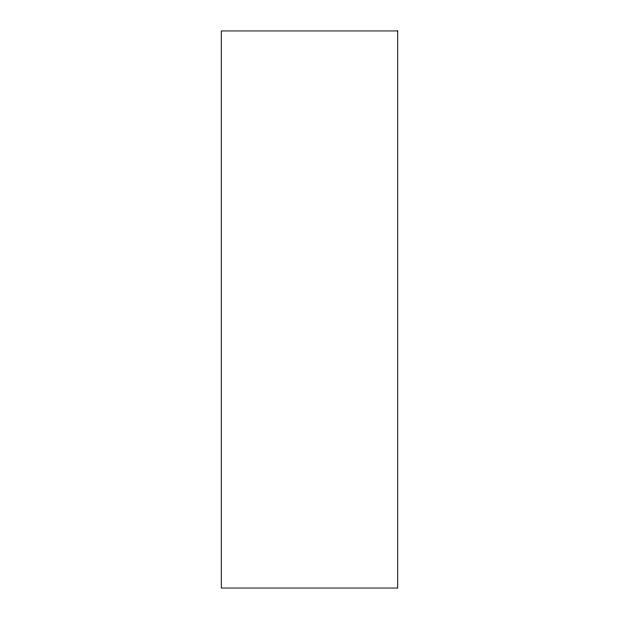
<?xml version="1.0" encoding="UTF-8"?>
<svg xmlns="http://www.w3.org/2000/svg" width="619" height="619" viewBox="0 0 619 619"><rect width="100%" height="100%" fill="white"/><g stroke="black" fill="none" stroke-linecap="round" stroke-linejoin="round"><path stroke-width="0.93" d="M397.708 30.95L221.293 30.95L221.293 588.05L397.708 588.05L397.708 30.95"/></g></svg>
